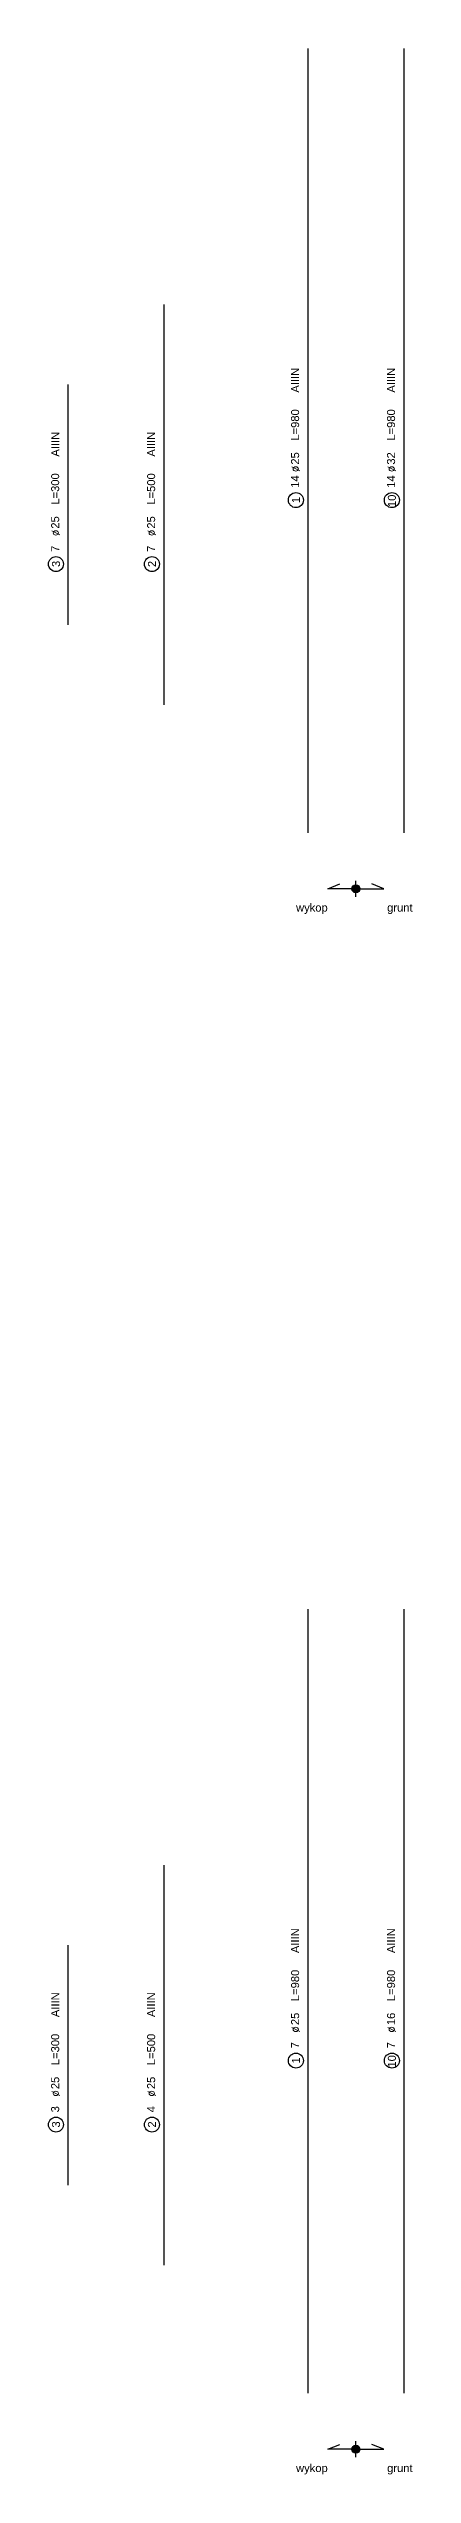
# Model space of a CAD drawing. Extents: x -5033 to 9347, y -16423 to -2430.
# Drawn here: x -1934 to -1479, y -16305 to -13273 of the extents above; entities that cross this region are included whole.
import ezdxf
from ezdxf.enums import TextEntityAlignment as Align

# ---------------------------------------------------------------- set-up
doc = ezdxf.new("R2010")
doc.units = 0
doc.header["$MEASUREMENT"] = 0
doc.layers.add('__SOL-OPISY', color=4, linetype='CONTINUOUS')
doc.layers.add('__SOL-ZBROJENIE', color=3, linetype='CONTINUOUS')
doc.styles.add('ARIAL', font='arial.ttf', dxfattribs={"height": 2.5})
doc.styles.add('SIMPLEX', font='SIMPLEX.SHX', dxfattribs={"width": 0.8})
doc.styles.get("Standard").update_dxf_attribs({"font": 'arial.ttf'})

# ---------------------------------------------------------------- blocks, each defined once
blk = doc.blocks.new('OPIS_PRET_BEZ_LINII')
at = {"layer": '__SOL-OPISY'}
blk.add_circle((25.7, 0), 9.36, dxfattribs=at)
at = {"layer": '__SOL-OPISY', "style": 'SIMPLEX', "width": 0.9}
blk.add_text(' %%c ', height=10, dxfattribs=at).set_placement((64.7, -4.8), align=Align.CENTER)
at = {"layer": '__SOL-OPISY', "style": 'ARIAL', "width": 0.8}
blk.add_attdef('NUMER', text='', height=10, dxfattribs=at).set_placement((25.7, 0), align=Align.MIDDLE)
blk.add_attdef('ILOSC', text='', height=10, dxfattribs=at).set_placement((56.9, -5.1), align=Align.RIGHT)
for tag, p in [('SREDNICA', (71, -5.1)), ('DLUGOSC', (95.1, -5.2)), ('STAL', (144.7, -5.2))]:
    blk.add_attdef(tag, p, '', height=10, dxfattribs=at)

msp = doc.modelspace()

# ---------------------------------------------------------------- hatches: boundary and pattern name
at = {"layer": '__SOL-OPISY'}
for points in [[(-1545, -14323, 1), (-1555, -14323, 1)], [(-1545, -16273, 1), (-1555, -16273, 1)]]:
    msp.add_hatch(color=256, dxfattribs=at).paths.add_polyline_path(points)

# ---------------------------------------------------------------- linework, layer by layer
for p, q in [((-1585, -14323), (-1570, -14317)), ((-1550, -14323), (-1585, -14323)), ((-1550, -14333), (-1550, -14313)), ((-1550, -14323), (-1515, -14323)), ((-1515, -14323), (-1530, -14317)), ((-1585, -16273), (-1570, -16267)), ((-1550, -16273), (-1585, -16273)), ((-1550, -16283), (-1550, -16263)), ((-1550, -16273), (-1515, -16273)), ((-1515, -16273), (-1530, -16267))]:
    msp.add_line(p, q, dxfattribs=at)
for centre in [(-1550, -14323), (-1550, -16273)]:
    msp.add_circle(centre, 5, dxfattribs=at)
at = {"layer": '__SOL-ZBROJENIE'}
for p, q in [((-1610, -13273), (-1610, -14253)), ((-1490, -13273), (-1490, -14253)), ((-1790, -13593), (-1790, -14093)), ((-1910, -13693), (-1910, -13993)), ((-1610, -15223), (-1610, -16203)), ((-1490, -15223), (-1490, -16203)), ((-1790, -15543), (-1790, -16043)), ((-1910, -15643), (-1910, -15943))]:
    msp.add_line(p, q, dxfattribs=at)

# ---------------------------------------------------------------- block references
at = {"layer": '__SOL-OPISY'}
ref = msp.add_blockref('OPIS_PRET_BEZ_LINII', (-1625, -13863), dxfattribs=dict(at, rotation=90))
ref.add_attrib('NUMER', '1', (-1620, -13841), dxfattribs={"height": 10, "rotation": 90, "style": 'ARIAL'})
ref.add_attrib('ILOSC', '14', (-1621, -13822), dxfattribs={"height": 10, "rotation": 90, "style": 'ARIAL'})
ref.add_attrib('SREDNICA', '25', (-1621, -13793), dxfattribs={"height": 10, "rotation": 90, "style": 'ARIAL'})
ref.add_attrib('DLUGOSC', 'L=980', (-1621, -13763), dxfattribs={"height": 10, "rotation": 90, "style": 'ARIAL'})
ref.add_attrib('STAL', 'AIIIN', (-1621, -13703), dxfattribs={"height": 10, "rotation": 90, "style": 'ARIAL'})
ref = msp.add_blockref('OPIS_PRET_BEZ_LINII', (-1505, -13863), dxfattribs=dict(at, rotation=90))
ref.add_attrib('NUMER', '10', (-1500, -13846), dxfattribs={"height": 10, "rotation": 90, "style": 'ARIAL'})
ref.add_attrib('ILOSC', '14', (-1501, -13822), dxfattribs={"height": 10, "rotation": 90, "style": 'ARIAL'})
ref.add_attrib('SREDNICA', '32', (-1501, -13793), dxfattribs={"height": 10, "rotation": 90, "style": 'ARIAL'})
ref.add_attrib('DLUGOSC', 'L=980', (-1501, -13763), dxfattribs={"height": 10, "rotation": 90, "style": 'ARIAL'})
ref.add_attrib('STAL', 'AIIIN', (-1501, -13703), dxfattribs={"height": 10, "rotation": 90, "style": 'ARIAL'})
ref = msp.add_blockref('OPIS_PRET_BEZ_LINII', (-1925, -13943), dxfattribs=dict(at, rotation=90))
ref.add_attrib('NUMER', '3', (-1920, -13921), dxfattribs={"height": 10, "rotation": 90, "style": 'ARIAL'})
ref.add_attrib('ILOSC', '7', (-1921, -13902), dxfattribs={"height": 10, "rotation": 90, "style": 'ARIAL'})
ref.add_attrib('SREDNICA', '25', (-1921, -13873), dxfattribs={"height": 10, "rotation": 90, "style": 'ARIAL'})
ref.add_attrib('DLUGOSC', 'L=300', (-1921, -13843), dxfattribs={"height": 10, "rotation": 90, "style": 'ARIAL'})
ref.add_attrib('STAL', 'AIIIN', (-1921, -13783), dxfattribs={"height": 10, "rotation": 90, "style": 'ARIAL'})
ref = msp.add_blockref('OPIS_PRET_BEZ_LINII', (-1805, -13943), dxfattribs=dict(at, rotation=90))
ref.add_attrib('NUMER', '2', (-1800, -13921), dxfattribs={"height": 10, "rotation": 90, "style": 'ARIAL'})
ref.add_attrib('ILOSC', '7', (-1801, -13902), dxfattribs={"height": 10, "rotation": 90, "style": 'ARIAL'})
ref.add_attrib('SREDNICA', '25', (-1801, -13873), dxfattribs={"height": 10, "rotation": 90, "style": 'ARIAL'})
ref.add_attrib('DLUGOSC', 'L=500', (-1801, -13843), dxfattribs={"height": 10, "rotation": 90, "style": 'ARIAL'})
ref.add_attrib('STAL', 'AIIIN', (-1801, -13783), dxfattribs={"height": 10, "rotation": 90, "style": 'ARIAL'})
ref = msp.add_blockref('OPIS_PRET_BEZ_LINII', (-1625, -15813), dxfattribs=dict(at, rotation=90))
ref.add_attrib('NUMER', '1', (-1620, -15791), dxfattribs={"height": 10, "rotation": 90, "style": 'ARIAL'})
ref.add_attrib('ILOSC', '7', (-1621, -15772), dxfattribs={"height": 10, "rotation": 90, "style": 'ARIAL'})
ref.add_attrib('SREDNICA', '25', (-1621, -15743), dxfattribs={"height": 10, "rotation": 90, "style": 'ARIAL'})
ref.add_attrib('DLUGOSC', 'L=980', (-1621, -15713), dxfattribs={"height": 10, "rotation": 90, "style": 'ARIAL'})
ref.add_attrib('STAL', 'AIIIN', (-1621, -15653), dxfattribs={"height": 10, "rotation": 90, "style": 'ARIAL'})
ref = msp.add_blockref('OPIS_PRET_BEZ_LINII', (-1505, -15813), dxfattribs=dict(at, rotation=90))
ref.add_attrib('NUMER', '10', (-1500, -15796), dxfattribs={"height": 10, "rotation": 90, "style": 'ARIAL'})
ref.add_attrib('ILOSC', '7', (-1501, -15772), dxfattribs={"height": 10, "rotation": 90, "style": 'ARIAL'})
ref.add_attrib('SREDNICA', '16', (-1501, -15743), dxfattribs={"height": 10, "rotation": 90, "style": 'ARIAL'})
ref.add_attrib('DLUGOSC', 'L=980', (-1501, -15713), dxfattribs={"height": 10, "rotation": 90, "style": 'ARIAL'})
ref.add_attrib('STAL', 'AIIIN', (-1501, -15653), dxfattribs={"height": 10, "rotation": 90, "style": 'ARIAL'})
ref = msp.add_blockref('OPIS_PRET_BEZ_LINII', (-1925, -15893), dxfattribs=dict(at, rotation=90))
ref.add_attrib('NUMER', '3', (-1920, -15871), dxfattribs={"height": 10, "rotation": 90, "style": 'ARIAL'})
ref.add_attrib('ILOSC', '3', (-1921, -15852), dxfattribs={"height": 10, "rotation": 90, "style": 'ARIAL'})
ref.add_attrib('SREDNICA', '25', (-1921, -15823), dxfattribs={"height": 10, "rotation": 90, "style": 'ARIAL'})
ref.add_attrib('DLUGOSC', 'L=300', (-1921, -15793), dxfattribs={"height": 10, "rotation": 90, "style": 'ARIAL'})
ref.add_attrib('STAL', 'AIIIN', (-1921, -15733), dxfattribs={"height": 10, "rotation": 90, "style": 'ARIAL'})
ref = msp.add_blockref('OPIS_PRET_BEZ_LINII', (-1805, -15893), dxfattribs=dict(at, rotation=90))
ref.add_attrib('NUMER', '2', (-1800, -15871), dxfattribs={"height": 10, "rotation": 90, "style": 'ARIAL'})
ref.add_attrib('ILOSC', '4', (-1801, -15852), dxfattribs={"height": 10, "rotation": 90, "style": 'ARIAL'})
ref.add_attrib('SREDNICA', '25', (-1801, -15823), dxfattribs={"height": 10, "rotation": 90, "style": 'ARIAL'})
ref.add_attrib('DLUGOSC', 'L=500', (-1801, -15793), dxfattribs={"height": 10, "rotation": 90, "style": 'ARIAL'})
ref.add_attrib('STAL', 'AIIIN', (-1801, -15733), dxfattribs={"height": 10, "rotation": 90, "style": 'ARIAL'})

# ---------------------------------------------------------------- texts
at = {"layer": '__SOL-OPISY', "char_height": 10, "width": 2500, "attachment_point": 5}
for s, insert in [('wykop\\P', (-1605, -14348)), ('grunt\\P', (-1495, -14348)), ('wykop\\P', (-1605, -16298)), ('grunt\\P', (-1495, -16298))]:
    msp.add_mtext(s, dxfattribs=dict(at, insert=insert))

doc.saveas('drawing.dxf')
